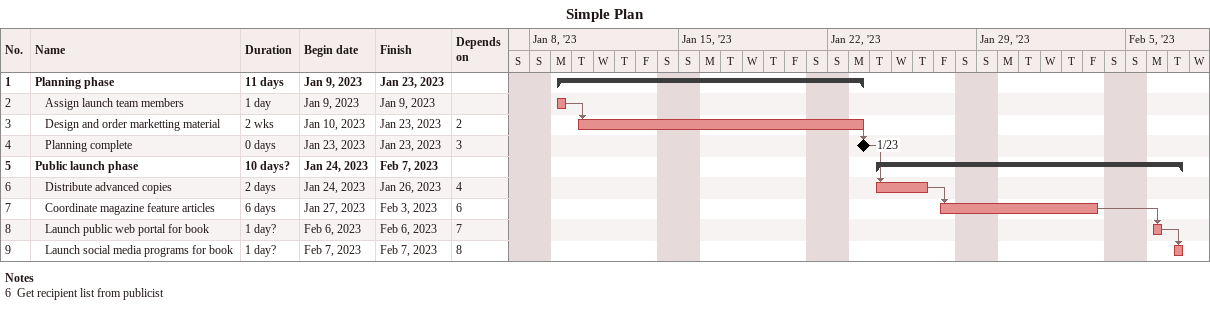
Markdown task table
Simple Plan

| ID | Level | Task | Duration | Start | Finish | Predecessors |
|---|---|---|---|---|---|---|
| 1 | 1 | **Planning phase** | 11d | 2023-01-09 | 2023-01-23 |  |
| 2 | 2 | Assign launch team members | 1d | 2023-01-09 | 2023-01-09 |  |
| 3 | 2 | Design and order marketting material | 2w | 2023-01-10 | 2023-01-23 | 2 |
| 4 | 2 | Planning complete | 0d | 2023-01-23 | 2023-01-23 | 3 |
| 5 | 1 | **Public launch phase** | 10d? | 2023-01-24 | 2023-02-07 |  |
| 6 | 2 | Distribute advanced copies | 2d | 2023-01-24 | 2023-01-26 | 4 |
| 7 | 2 | Coordinate magazine feature articles | 6d | 2023-01-27 | 2023-02-03 | 6 |
| 8 | 2 | Launch public web portal for book | 1d? | 2023-02-06 | 2023-02-06 | 7 |
| 9 | 2 | Launch social media programs for book | 1d? | 2023-02-07 | 2023-02-07 | 8 |

Notes
- 6: Get recipient list from publicist
